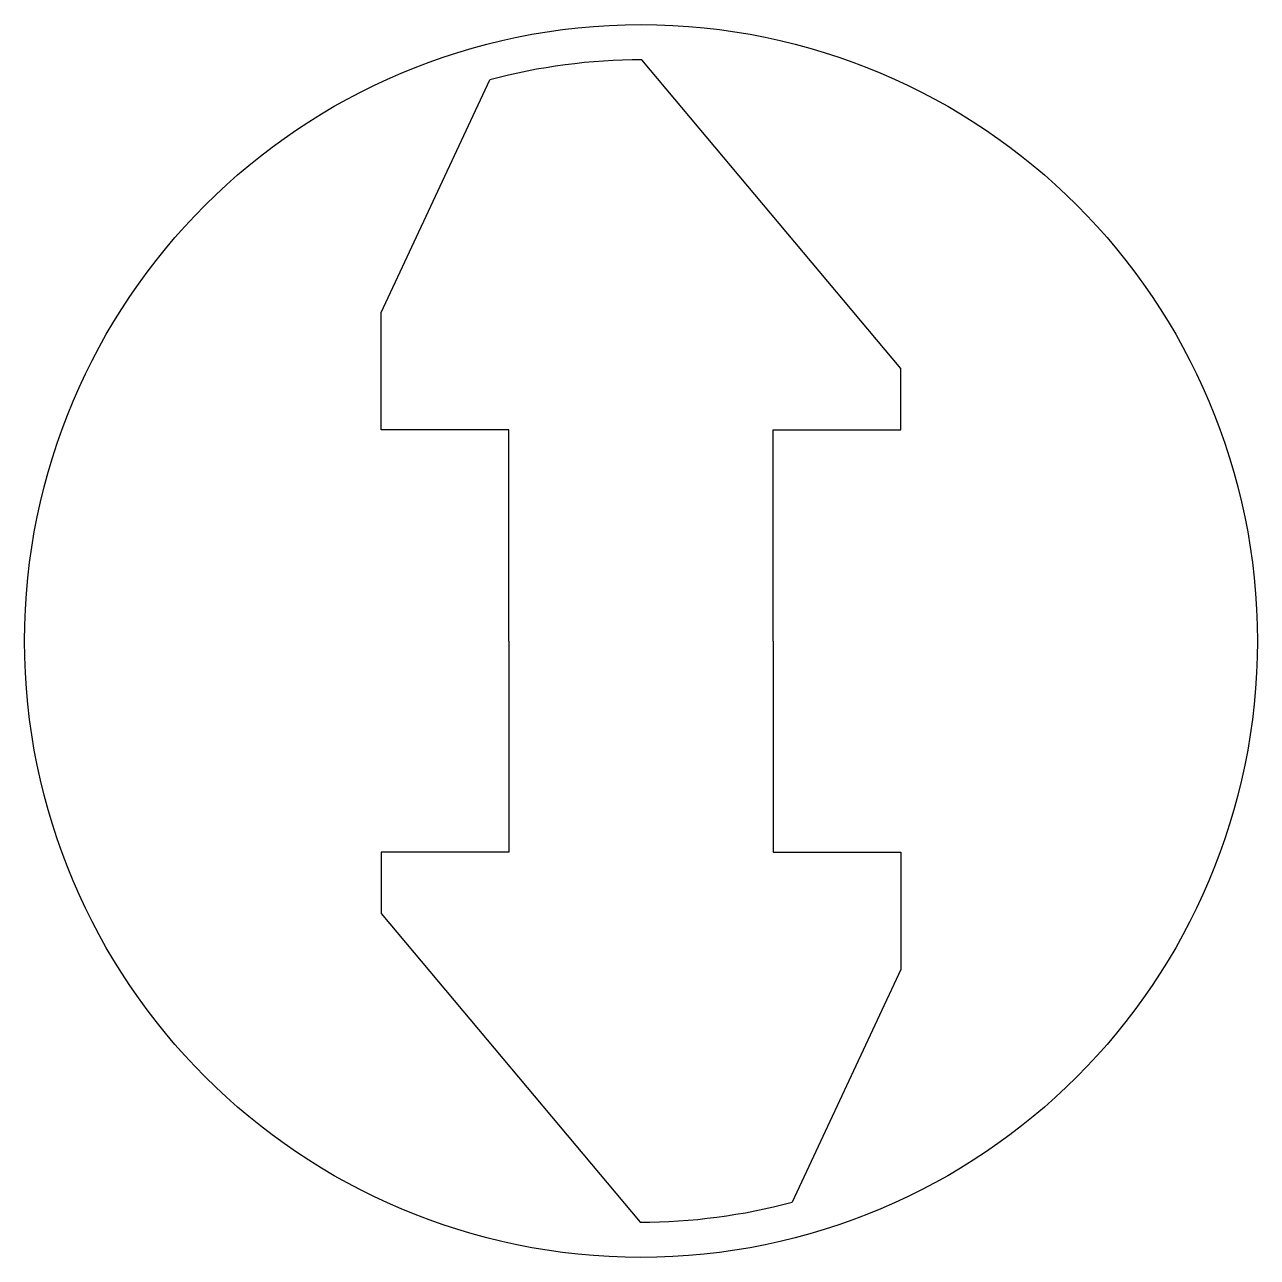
# Model space of a CAD drawing. Header units: millimetres. Extents: x -3.5 to 3.5, y -3.5 to 3.5.
import ezdxf

# ---------------------------------------------------------------- set-up
doc = ezdxf.new("R2010")
doc.units = ezdxf.units.MM
doc.layers.get('0').update_dxf_attribs({"linetype": 'CONTINUOUS'})

msp = doc.modelspace()

# ---------------------------------------------------------------- linework, layer by layer
for p, q in [((1.475, 1.5481), (0.005, 3.3)), ((-1.475, 1.865), (-0.8589, 3.1863)), ((-1.475, 1.2), (-1.475, 1.865)), ((1.475, 1.2), (1.475, 1.5481)), ((-0.75, 1.2), (-1.475, 1.2)), ((-0.75, 0), (-0.75, 1.2)), ((0.75, 0), (0.75, 1.2)), ((0.75, 1.2), (1.475, 1.2)), ((-0.75, 0), (-0.75, -1.2)), ((0.75, 0), (0.75, -1.2)), ((-0.75, -1.2), (-1.475, -1.2)), ((-1.475, -1.2), (-1.475, -1.5481)), ((0.75, -1.2), (1.475, -1.2)), ((1.475, -1.2), (1.475, -1.865)), ((-1.475, -1.5481), (-0.005, -3.3)), ((1.475, -1.865), (0.8589, -3.1863))]:
    msp.add_line(p, q)
msp.add_circle((0, 0), 3.5)
for start, end in [(89.9138, 105.0862), (269.9138, 285.0862)]:
    msp.add_arc((0, 0), 3.3, start, end)

doc.saveas('drawing.dxf')
